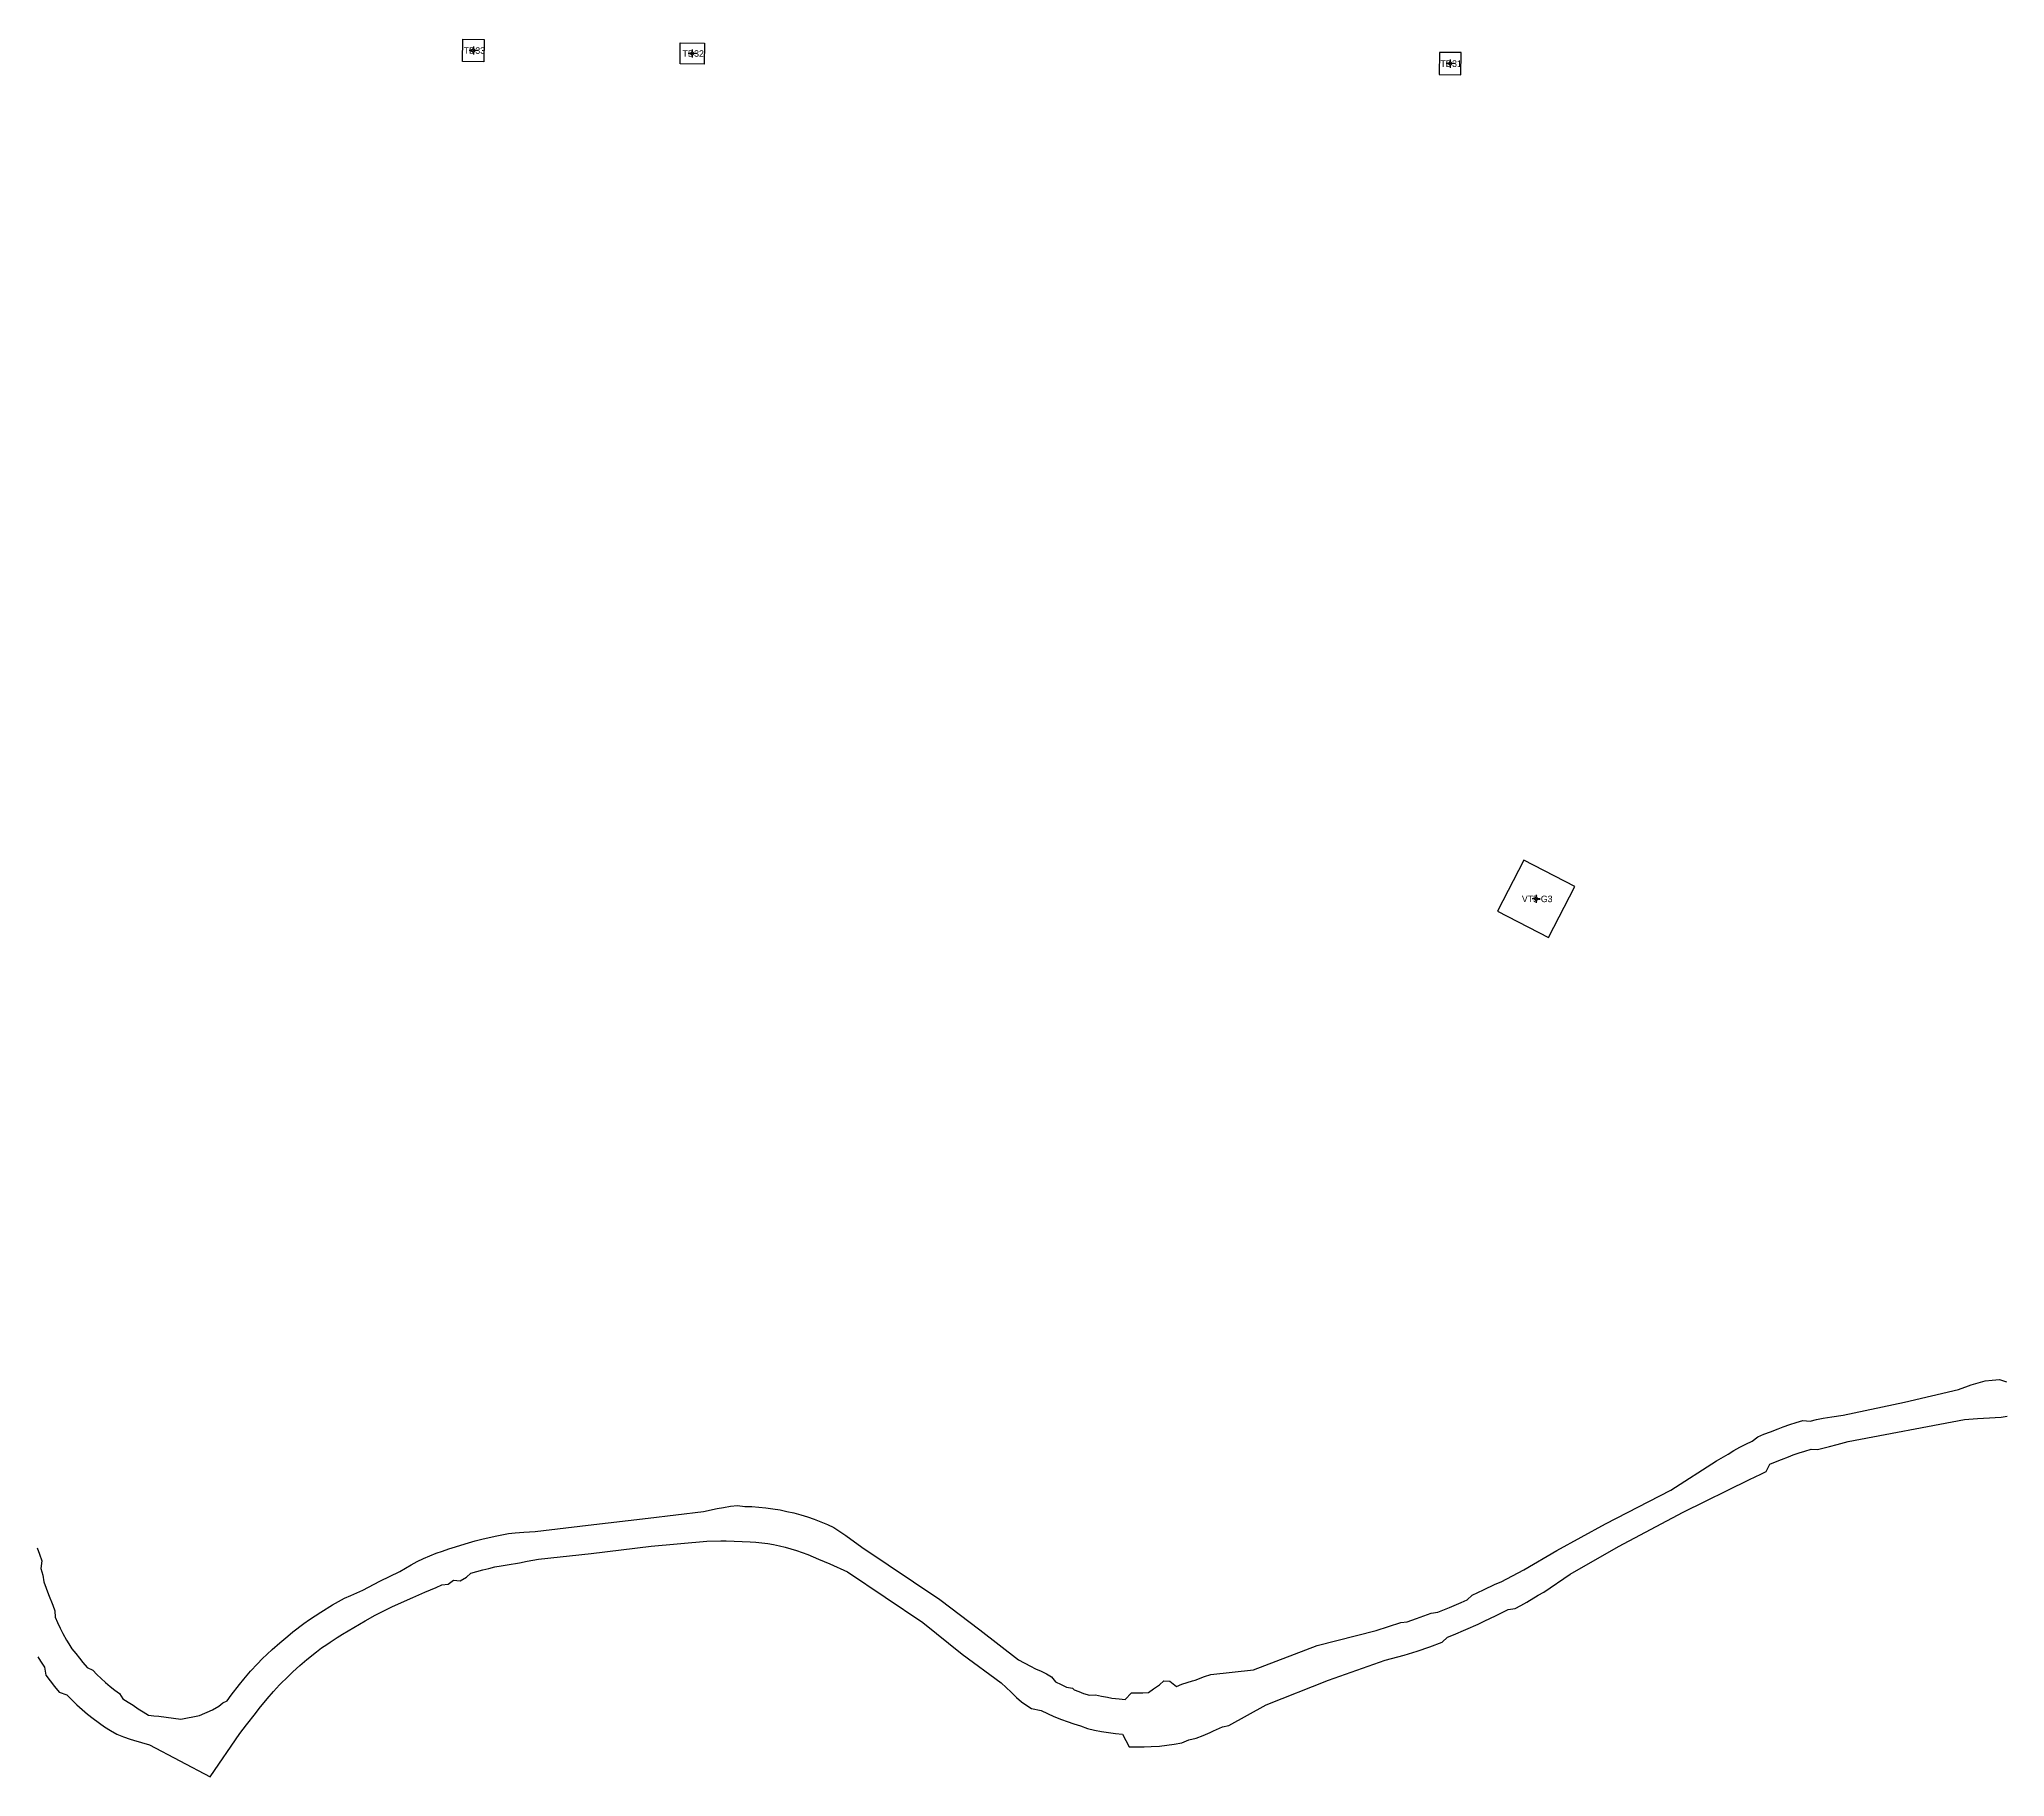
# Model space of a CAD drawing. Extents: x 543554 to 548996, y 1840763 to 1844578.
# Drawn here: x 546275 to 546877, y 1842247 to 1842779 of the extents above; entities that cross this region are included whole.
import ezdxf

# ---------------------------------------------------------------- set-up
doc = ezdxf.new("R2010")
doc.units = 0
for name, color, linetype in [('Level 11', 7, 'Continuous'), ('Level 16', 7, 'Continuous'), ('Level 30', 7, 'Continuous')]:
    doc.layers.add(name, color=color, linetype=linetype)

msp = doc.modelspace()

# ---------------------------------------------------------------- linework, layer by layer
at = {"layer": 'Level 11'}
for p, q in [((546408.16, 1842776.18), (546407.53, 1842775.55)), ((546408.16, 1842776.8), (546408.16, 1842776.18)), ((546408.78, 1842775.55), (546408.16, 1842776.18)), ((546475.16, 1842775.9), (546475.16, 1842775.28)), ((546407.53, 1842775.55), (546406.91, 1842775.55)), ((546407.53, 1842775.55), (546408.16, 1842774.93)), ((546408.16, 1842774.93), (546408.78, 1842775.55)), ((546408.16, 1842774.93), (546408.16, 1842774.3)), ((546409.41, 1842775.55), (546408.78, 1842775.55)), ((546474.53, 1842774.65), (546473.91, 1842774.65)), ((546475.16, 1842775.28), (546474.53, 1842774.65)), ((546474.53, 1842774.65), (546475.16, 1842774.03)), ((546475.78, 1842774.65), (546475.16, 1842775.28)), ((546475.16, 1842774.03), (546475.78, 1842774.65)), ((546475.16, 1842774.03), (546475.16, 1842773.4)), ((546476.41, 1842774.65), (546475.78, 1842774.65)), ((546706.51, 1842771.55), (546705.89, 1842771.55)), ((546707.14, 1842772.18), (546706.51, 1842771.55)), ((546706.51, 1842771.55), (546707.14, 1842770.93)), ((546707.14, 1842772.8), (546707.14, 1842772.18)), ((546707.76, 1842771.55), (546707.14, 1842772.18)), ((546707.14, 1842770.93), (546707.76, 1842771.55)), ((546707.14, 1842770.93), (546707.14, 1842770.3)), ((546708.39, 1842771.55), (546707.76, 1842771.55)), ((546732.79, 1842515.82), (546732.17, 1842515.82)), ((546733.42, 1842516.45), (546732.79, 1842515.82)), ((546732.79, 1842515.82), (546733.42, 1842515.2)), ((546733.42, 1842517.07), (546733.42, 1842516.45)), ((546734.04, 1842515.82), (546733.42, 1842516.45)), ((546733.42, 1842515.2), (546734.04, 1842515.82)), ((546733.42, 1842515.2), (546733.42, 1842514.57)), ((546734.67, 1842515.82), (546734.04, 1842515.82))]:
    msp.add_line(p, q, dxfattribs=at)
for centre in [(546408.16, 1842775.55), (546475.16, 1842774.65), (546707.13, 1842771.55), (546733.42, 1842515.82)]:
    msp.add_circle(centre, 0.15, dxfattribs=at)
at = {"layer": 'Level 30'}
for points in [[(546411.5, 1842778.91), (546411.41, 1842772.11), (546404.81, 1842772.2), (546404.91, 1842779), (546411.5, 1842778.91)], [(546478.9, 1842777.8), (546478.81, 1842771.4), (546471.41, 1842771.5), (546471.5, 1842777.9), (546478.9, 1842777.8)], [(546710.48, 1842774.91), (546703.88, 1842774.99), (546703.79, 1842768.19), (546710.39, 1842768.11), (546710.48, 1842774.91)], [(546745.25, 1842519.58), (546729.67, 1842527.66), (546721.58, 1842512.07), (546737.17, 1842503.99), (546745.25, 1842519.58)], [(546274.62, 1842317.15), (546275.38, 1842315.15), (546276.09, 1842313.13), (546275.81, 1842310.81), (546276.43, 1842308.79), (546276.72, 1842306.76), (546278.11, 1842302.89), (546279.46, 1842299.56), (546280.07, 1842297.85), (546280.15, 1842295.92), (546280.88, 1842294.23), (546281.66, 1842292.57), (546282.49, 1842290.93), (546283.62, 1842288.91), (546284.32, 1842287.74), (546285.31, 1842286.2), (546286.54, 1842284.81), (546287.63, 1842283.34), (546288.64, 1842282.06), (546289.95, 1842280.51), (546291.71, 1842279.65), (546292.96, 1842278.35), (546294.27, 1842277.1), (546295.61, 1842275.89), (546296.99, 1842274.73), (546298.41, 1842273.61), (546299.87, 1842272.55), (546300.92, 1842270.86), (546302.47, 1842269.87), (546304.05, 1842268.94), (546305.56, 1842267.89), (546307.12, 1842266.88), (546308.78, 1842265.89), (546310.39, 1842265.69), (546311.85, 1842265.55), (546318.66, 1842264.68), (546324.37, 1842265.78), (546328.3, 1842267.51), (546330.22, 1842268.71), (546331.47, 1842269.64), (546332.8, 1842270.29), (546334, 1842272.01), (546336.55, 1842275.33), (546337.89, 1842276.94), (546339.99, 1842279.36), (546342.08, 1842281.62), (546343.54, 1842283.12), (546345.08, 1842284.54), (546346.6, 1842285.98), (546348.89, 1842288.04), (546351.33, 1842290.11), (546352.95, 1842291.43), (546356.3, 1842293.93), (546358.01, 1842295.15), (546359.74, 1842296.33), (546361.49, 1842297.47), (546365.04, 1842299.69), (546366.86, 1842300.72), (546368.72, 1842301.68), (546370.63, 1842302.54), (546374.33, 1842304.14), (546379.58, 1842306.93), (546385.65, 1842309.91), (546389.15, 1842311.92), (546390.99, 1842312.93), (546392.87, 1842313.84), (546394.8, 1842314.67), (546396.74, 1842315.46), (546398.74, 1842316.09), (546400.7, 1842316.8), (546402.68, 1842317.48), (546405.61, 1842318.39), (546408.7, 1842319.26), (546410.73, 1842319.77), (546414.8, 1842320.74), (546416.86, 1842321.13), (546418.92, 1842321.48), (546421, 1842321.73), (546423.61, 1842321.91), (546427.11, 1842322.11), (546443.26, 1842324.07), (546461.61, 1842326.19), (546478.63, 1842328.26), (546482.77, 1842329.15), (546484.68, 1842329.52), (546486.84, 1842329.86), (546489.02, 1842330.05), (546491.2, 1842329.83), (546493.37, 1842329.76), (546495.54, 1842329.61), (546497.71, 1842329.39), (546499.86, 1842329.1), (546502.01, 1842328.74), (546504.14, 1842328.31), (546506.26, 1842327.81), (546508.36, 1842327.23), (546510.43, 1842326.59), (546512.49, 1842325.87), (546514.52, 1842325.09), (546516.53, 1842324.25), (546518.5, 1842323.33), (546520.35, 1842322.17), (546522.15, 1842320.96), (546527.09, 1842317.36), (546550.96, 1842301.31), (546563.2, 1842291.98), (546574.96, 1842282.88), (546578.65, 1842280.91), (546580.21, 1842280.14), (546581.9, 1842279.36), (546583.54, 1842278.54), (546585.12, 1842277.63), (546586.37, 1842276.08), (546588.03, 1842275.26), (546589.72, 1842274.5), (546591.58, 1842274.18), (546592.09, 1842273.69), (546593.42, 1842273.19), (546594.92, 1842272.56), (546596.69, 1842272.03), (546598.62, 1842272.15), (546600.41, 1842271.74), (546602.2, 1842271.39), (546603.62, 1842271.16), (546605.82, 1842270.88), (546607.65, 1842270.71), (546609.56, 1842272.76), (546611.32, 1842272.71), (546613.08, 1842272.73), (546614.83, 1842272.8), (546616.37, 1842273.99), (546618.12, 1842275.22), (546619.53, 1842276.38), (546621.31, 1842276.35), (546623.37, 1842274.71), (546625, 1842275.35), (546628.29, 1842276.39), (546629.11, 1842276.67), (546631.91, 1842277.75), (546633.83, 1842278.32), (546646.94, 1842279.83), (546666.4, 1842287.21), (546684.51, 1842291.8), (546691.98, 1842294.27), (546693.96, 1842294.51), (546696.78, 1842295.48), (546701.32, 1842297.14), (546703.3, 1842297.44), (546706.93, 1842298.91), (546710.53, 1842300.44), (546712.32, 1842301.24), (546713.83, 1842302.62), (546717.36, 1842304.3), (546720.85, 1842306.04), (546722.72, 1842306.69), (546729.66, 1842310.35), (546739.72, 1842316.33), (546754.68, 1842324.52), (546774.64, 1842334.77), (546788.68, 1842343.77), (546792.2, 1842345.78), (546793.96, 1842346.89), (546795.75, 1842347.96), (546797.62, 1842348.91), (546799.5, 1842349.82), (546801.24, 1842351.07), (546803.16, 1842351.9), (546805.11, 1842352.7), (546807.47, 1842353.61), (546809.04, 1842354.18), (546811.03, 1842354.86), (546813.03, 1842355.5), (546815.04, 1842356.1), (546817.27, 1842355.9), (546819.29, 1842356.41), (546821.33, 1842356.83), (546823.9, 1842357.23), (546827.38, 1842357.71), (546846.19, 1842361.7), (546862.71, 1842365.66), (546865.79, 1842366.76), (546866.59, 1842367.03), (546868.7, 1842367.68), (546870.83, 1842368.27), (546873.02, 1842368.52), (546875.22, 1842368.66), (546877.43, 1842367.98)], [(546274.88, 1842283.79), (546275.71, 1842282.4), (546276.89, 1842280.57), (546277.28, 1842278.18), (546278.6, 1842276.41), (546279.97, 1842274.68), (546281.4, 1842272.99), (546283.74, 1842272.15), (546285.25, 1842270.6), (546286.82, 1842269.09), (546288.43, 1842267.64), (546290.09, 1842266.24), (546291.8, 1842264.9), (546295.31, 1842262.35), (546297.15, 1842261.18), (546299.02, 1842260.08), (546301.07, 1842259.3), (546303.13, 1842258.6), (546304.17, 1842258.28), (546309.02, 1842256.86), (546327.57, 1842247.06), (546336.66, 1842260.29), (546338.72, 1842262.99), (546341.44, 1842266.45), (546342.59, 1842267.97), (546345.04, 1842270.9), (546346.96, 1842273.1), (546348.86, 1842275.15), (546351.54, 1842277.87), (546352.92, 1842279.18), (546355.01, 1842281.07), (546357.23, 1842282.95), (546360.2, 1842285.33), (546361.73, 1842286.47), (546363.29, 1842287.58), (546364.33, 1842288.3), (546366.46, 1842289.7), (546368.08, 1842290.71), (546375.08, 1842294.82), (546378.12, 1842296.56), (546383.45, 1842299.2), (546389.63, 1842301.97), (546393.28, 1842303.54), (546396.8, 1842305), (546398.54, 1842305.76), (546400.47, 1842306.04), (546402.06, 1842307.2), (546404.15, 1842307), (546406.09, 1842308.16), (546407.37, 1842309.34), (546409.2, 1842309.88), (546411.04, 1842310.39), (546412.89, 1842310.86), (546414.75, 1842311.29), (546416.64, 1842311.58), (546418.51, 1842311.93), (546422.27, 1842312.59), (546424.62, 1842313.03), (546428.07, 1842313.62), (546444.23, 1842315.45), (546462.58, 1842317.63), (546479.66, 1842319.22), (546483.89, 1842319.27), (546485.54, 1842319.25), (546492.83, 1842318.98), (546494.64, 1842318.86), (546496.45, 1842318.68), (546498.25, 1842318.44), (546500.04, 1842318.13), (546501.82, 1842317.77), (546503.58, 1842317.35), (546505.34, 1842316.87), (546507.07, 1842316.34), (546508.79, 1842315.74), (546510.48, 1842315.09), (546512.15, 1842314.38), (546513.8, 1842313.62), (546515.52, 1842312.98), (546517.22, 1842312.28), (546522.62, 1842309.79), (546545.71, 1842294.25), (546557.72, 1842284.59), (546569.69, 1842275.78), (546572.76, 1842272.98), (546574.44, 1842271.28), (546575.9, 1842269.99), (546577.25, 1842269.08), (546579.02, 1842267.99), (546581.9, 1842267.37), (546583.85, 1842266.4), (546585.83, 1842265.51), (546588.16, 1842264.56), (546589.88, 1842263.92), (546591.95, 1842263.22), (546594.03, 1842262.6), (546596.09, 1842261.84), (546598.22, 1842261.36), (546600.36, 1842260.94), (546602.52, 1842260.6), (546604.68, 1842260.33), (546606.86, 1842260.13), (546608.88, 1842256.22), (546611.19, 1842256.17), (546613.5, 1842256.19), (546615.58, 1842256.27), (546618.11, 1842256.46), (546620.41, 1842256.71), (546622.69, 1842257.04), (546624.97, 1842257.44), (546627.13, 1842258.34), (546629.36, 1842258.89), (546631.51, 1842259.71), (546633.62, 1842260.59), (546634.67, 1842261.06), (546637.39, 1842262.35), (546639.38, 1842262.74), (546650.79, 1842269.02), (546669.87, 1842276.57), (546687.2, 1842282.7), (546693.07, 1842284.29), (546696.98, 1842285.5), (546700.85, 1842286.84), (546704.7, 1842288.26), (546706.29, 1842289.8), (546708.19, 1842290.55), (546711.95, 1842292.12), (546715.69, 1842293.76), (546717.51, 1842294.67), (546721.2, 1842296.43), (546724.84, 1842298.25), (546726.98, 1842298.57), (546728.78, 1842299.53), (546730.57, 1842300.54), (546734.05, 1842302.62), (546735.81, 1842303.57), (546743.83, 1842309.09), (546758.65, 1842317.51), (546778.45, 1842328.06), (546798.76, 1842338.07), (546800.48, 1842338.87), (546802.16, 1842339.72), (546803.86, 1842340.54), (546804.96, 1842342.72), (546806.72, 1842343.48), (546808.49, 1842344.21), (546810.65, 1842345.04), (546812.08, 1842345.56), (546813.9, 1842346.18), (546815.72, 1842346.76), (546817.56, 1842347.31), (546819.57, 1842347.2), (546823.26, 1842348.16), (546825.57, 1842348.79), (546828.96, 1842349.66), (546864.54, 1842356.39), (546868.48, 1842356.75), (546870.31, 1842356.85), (546872.15, 1842356.89), (546873.96, 1842357.05), (546875.77, 1842357.16), (546877.59, 1842357.42)]]:
    msp.add_lwpolyline(points, dxfattribs=at)

# ---------------------------------------------------------------- texts
at = {"layer": 'Level 16'}
for s, p in [('TD33', (546405.19, 1842774.55)), ('TD32', (546472.16, 1842773.65)), ('TD31', (546704.14, 1842770.55)), ('VT5-G3', (546729.07, 1842514.82))]:
    msp.add_text(s, height=2, dxfattribs=at).set_placement(p)

doc.saveas('drawing.dxf')
